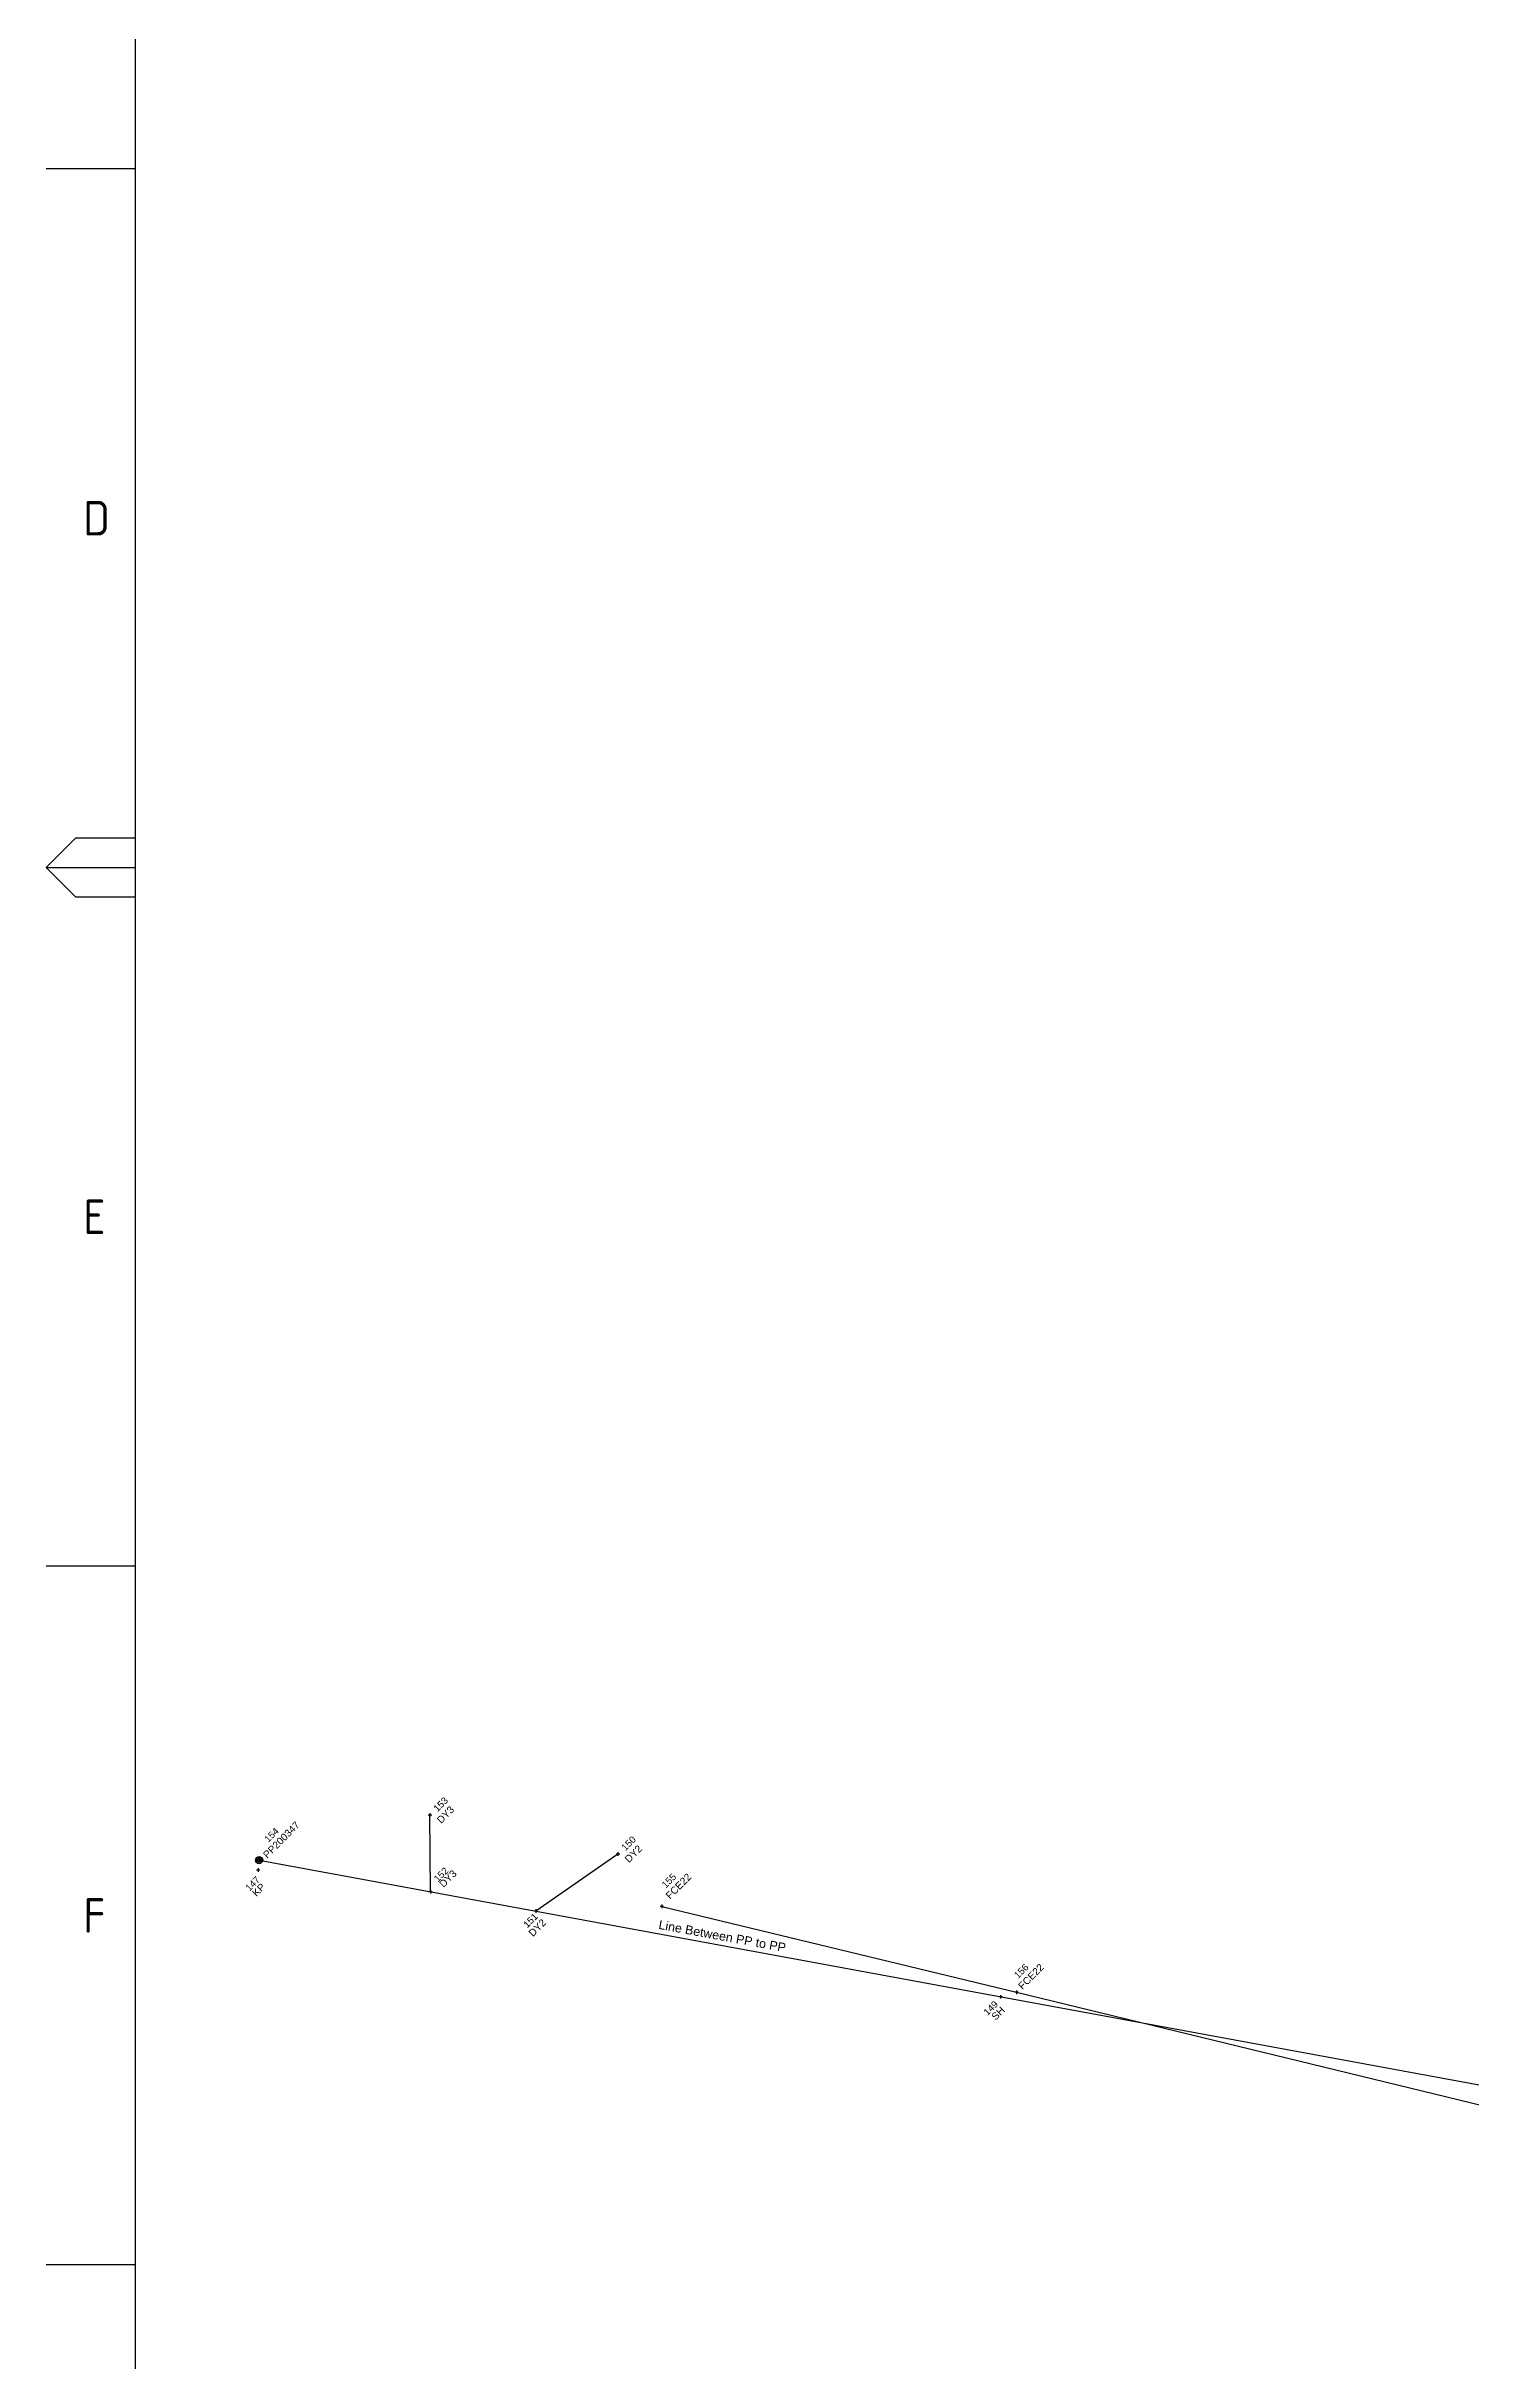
# Paper-space layout 'Survey' of a CAD drawing. Header units: metres, sheet in millimetres. Extents: x -21 to 813, y -3 to 583.
# Drawn here: x -20.5 to 123.8, y 138.9 to 373.3 of the extents above; entities that cross this region are included whole.
import ezdxf
from ezdxf.enums import TextEntityAlignment as Align

# ---------------------------------------------------------------- set-up
doc = ezdxf.new("R2010")
doc.units = ezdxf.units.M
doc.layers.get('0').update_dxf_attribs({"color": 6})
for name, color, linetype in [('Notes', 7, 'Continuous'), ('SupportsUG_SP_EXT', 7, 'Continuous'), ('TEXT1', 7, 'Continuous')]:
    doc.layers.add(name, color=color, linetype=linetype)
doc.layers.get('0').freeze()
doc.styles.add('ARIAL', font='arial.ttf', dxfattribs={"height": 2})
doc.styles.add('iecISOCP', font='isocp.shx')
doc.styles.get("Standard").update_dxf_attribs({"font": 'arial.ttf'})

# ---------------------------------------------------------------- blocks, each defined once
blk = doc.blocks.new('A1_FRAME_TITLE')
at = {"layer": 'Notes', "color": 3, "linetype": 'Continuous'}
blk.add_line((9, 574.39), (9, 5.97), dxfattribs=at)
at = {"layer": 'Notes', "linetype": 'Continuous'}
for p, q in [((8.99, 360.93), (0, 360.93)), ((0, 290.18), (3, 293.18)), ((3, 293.18), (8.99, 293.18)), ((0, 290.18), (9, 290.18)), ((3, 287.18), (0, 290.18)), ((8.99, 287.18), (3, 287.18)), ((9, 219.43), (0, 219.43)), ((9, 148.68), (0, 148.68))]:
    blk.add_line(p, q, dxfattribs=at)
blk.add_attdef('DRAFT_NUM', (29.9, 23.29), '', height=2.5, rotation=90)
at = {"layer": 'Notes', "color": 7, "style": 'iecISOCP'}
for s, p in [('D', (3.74, 323.81)), ('E', (3.74, 253.06)), ('F', (3.74, 182.31))]:
    blk.add_text(s, height=3.5, dxfattribs=at).set_placement(p)
at = {"layer": 'Notes', "color": 7, "style": 'iecISOCP', "flags": 8}
blk.add_attdef('VERSION_NO', text='', height=2.5, rotation=90, dxfattribs=at).set_placement((302.04, 43.81), align=Align.MIDDLE_CENTER)
at = {"layer": 'Notes', "color": 7, "style": 'iecISOCP'}
for tag, p in [('CAP_NO', (513.19, 43.46)), ('IE_NUM', (513.05, 37.81)), ('REF_No_1', (335.24, 32.31)), ('REF_1', (362.52, 32.31)), ('GEN_WO', (441.71, 31.76)), ('HV_SWITCH', (513.46, 32.16)), ('REF_No_2', (335.24, 26.31)), ('REF_2', (362.52, 26.31)), ('OH_WO', (441.71, 25.81)), ('UBD_REF', (513.05, 25.83)), ('REF_No_3', (335.24, 20.31)), ('REF_3', (362.52, 20.31)), ('UG_WO', (441.71, 20.05)), ('GIS_MAP_No', (513.05, 20.04)), ('REF_No_4', (335.24, 14.31)), ('REF_4', (362.52, 14.31)), ('HV_OP_DIAG', (513.33, 14.2)), ('SUB_WO', (441.71, 13.81)), ('LGA', (512.95, 7.78))]:
    blk.add_attdef(tag, p, '', height=2.5, dxfattribs=at)
at = {"layer": 'Notes', "style": 'iecISOCP'}
for tag, p in [('T1', (684.37, 39.47)), ('T2', (684.37, 34.35)), ('T3', (684.37, 28.92)), ('T4', (684.37, 23.66)), ('T5', (684.37, 18.23)), ('T6', (684.37, 12.97))]:
    blk.add_attdef(tag, text='', height=3.5, dxfattribs=at).set_placement(p, align=Align.CENTER)
at = {"layer": 'Notes', "color": 7, "style": 'iecISOCP'}
for tag, p in [('scale', (567.76, 33.27)), ('DRAWN', (567.76, 24.93)), ('DATE', (567.76, 16.88)), ('CHD', (567.76, 8.37)), ('DESIGN', (605.62, 9.15))]:
    blk.add_attdef(tag, text='', height=2.5, dxfattribs=at).set_placement(p, align=Align.CENTER)
at = {"layer": 'Notes', "color": 4, "style": 'iecISOCP'}
blk.add_attdef('NUM', text='', height=7, dxfattribs=at).set_placement((792.37, 20.12), align=Align.MIDDLE_CENTER)
at = {"layer": 'Notes', "color": 1, "style": 'iecISOCP'}
blk.add_attdef('REV', text='', height=5, dxfattribs=at).set_placement((820.05, 17.1), align=Align.CENTER)
at = {"layer": 'Notes', "color": 7, "style": 'iecISOCP'}
for tag, p in [('NS', (790.71, 8.12)), ('SHTS', (805.41, 8.12))]:
    blk.add_attdef(tag, text='', height=2.5, dxfattribs=at).set_placement(p, align=Align.MIDDLE)
at = {"layer": 'Notes', "style": 'iecISOCP'}
blk.add_attdef('ExportID', (9.08, 2.39), '', height=2.5, dxfattribs=at)
at = {"layer": 'Notes', "style": 'iecISOCP', "flags": 1}
for tag, p in [('ExportDate', (60.28, -26.79)), ('DesignerCompanyName', (81.48, -26.79)), ('GIS_SUCCESS', (112, -26.78)), ('CAD_SUCCESS', (121.79, -26.78)), ('ProjectType', (14.17, -26.8)), ('ProjectNumber', (23.56, -26.82)), ('DrawingNumber', (35.51, -26.8)), ('ProjectDescription', (47.56, -26.83)), ('ExportUserName', (69.15, -26.8)), ('ExportAreaOfInterest', (97.1, -26.81)), ('DEPOTCODE', (132.11, -26.88)), ('ExportCategories', (140.08, -26.8)), ('Comments', (154.38, -26.88))]:
    blk.add_attdef(tag, p, '', height=1, dxfattribs=at)
blk = doc.blocks.new('POWER POLE')
h = blk.add_hatch(color=256)
h.paths.add_polyline_path([(-1, 0, 1), (1, 0, 1)])
h.paths.add_polyline_path([(0.74, 0, -1), (-0.74, 0, -1)], flags=16)
for radius in [0.996, 0.563]:
    blk.add_circle((0, 0), radius)
at = {"layer": 'TEXT1', "style": 'ARIAL'}
blk.add_text('PP', height=0.56, rotation=302.70417, dxfattribs=at).set_placement((-0.52, 0.26))

psp = doc.layouts.new('Survey')

# ---------------------------------------------------------------- linework, layer by layer
at = {"layer": 'Notes'}
for p, q in [((18.31, 194.41), (18.31, 194.05)), ((18.35, 186.47), (18.31, 194.23)), ((37.35, 190.28), (29.03, 184.51)), ((37.35, 190.46), (37.35, 190.1)), ((0.91, 188.84), (0.91, 188.48)), ((1.01, 189.85), (1.01, 189.49)), ((1.01, 189.67), (134.56, 165.06)), ((18.35, 186.65), (18.35, 186.29)), ((29.03, 184.69), (29.03, 184.33)), ((41.79, 185.16), (41.79, 184.8)), ((41.79, 184.98), (77.71, 176.29)), ((76.11, 176.01), (76.11, 175.65)), ((77.71, 176.47), (77.71, 176.11)), ((77.71, 176.29), (135.17, 162.34))]:
    psp.add_line(p, q, dxfattribs=at)
at = {"layer": 'Notes', "linetype": 'Continuous'}
for points in [[(18.49, 194.23), (18.31, 194.23), (18.13, 194.23)], [(37.53, 190.28), (37.35, 190.28), (37.17, 190.28)], [(1.09, 188.66), (0.91, 188.66), (0.73, 188.66)], [(1.19, 189.67), (1.01, 189.67), (0.83, 189.67)], [(18.53, 186.47), (18.35, 186.47), (18.17, 186.47)], [(29.21, 184.51), (29.03, 184.51), (28.85, 184.51)], [(41.97, 184.98), (41.79, 184.98), (41.61, 184.98)], [(77.89, 176.29), (77.71, 176.29), (77.53, 176.29)], [(76.29, 175.83), (76.11, 175.83), (75.93, 175.83)]]:
    psp.add_lwpolyline(points, dxfattribs=at)

# ---------------------------------------------------------------- block references
at = {"layer": 'Notes', "xscale": 0.36, "yscale": 0.36, "zscale": 0.36, "rotation": 57.29577951308232}
psp.add_blockref('POWER POLE', (1.01, 189.67), dxfattribs=at)
at = {"layer": 'SupportsUG_SP_EXT'}
psp.add_blockref('A1_FRAME_TITLE', (-20.55, 0), dxfattribs=at)

# ---------------------------------------------------------------- texts
at = {"layer": 'Notes'}
for s, height, rotation, p in [('153', 0.686, 45, (19.08, 194.51)), ('DY3', 0.726, 45, (19.44, 193.32)), ('PP200347', 0.726, 45, (1.84, 189.8)), ('154', 0.686, 45, (1.94, 191.41)), ('150', 0.686, 45, (38.11, 190.56)), ('DY2', 0.726, 45, (38.47, 189.36)), ('147', 0.686, 45, (0.03, 186.47)), ('152', 0.686, 45, (19.11, 187.4)), ('DY3', 0.726, 45, (19.69, 186.84)), ('155', 0.686, 45, (42.19, 186.78)), ('FCE22', 0.726, 45, (42.62, 185.66)), ('KP', 0.726, 45, (0.74, 185.93)), ('151', 0.686, 45, (28.17, 182.76)), ('DY2', 0.726, 45, (28.74, 181.87)), ('Line Between PP to PP', 0.9, 349.5576, (41.41, 182.72)), ('156', 0.686, 45, (77.88, 177.63)), ('FCE22', 0.726, 45, (78.32, 176.51)), ('149', 0.686, 45, (74.79, 173.88)), ('SH', 0.726, 45, (75.61, 173.4))]:
    psp.add_text(s, height=height, rotation=rotation, dxfattribs=at).set_placement(p)

doc.saveas('drawing.dxf')
